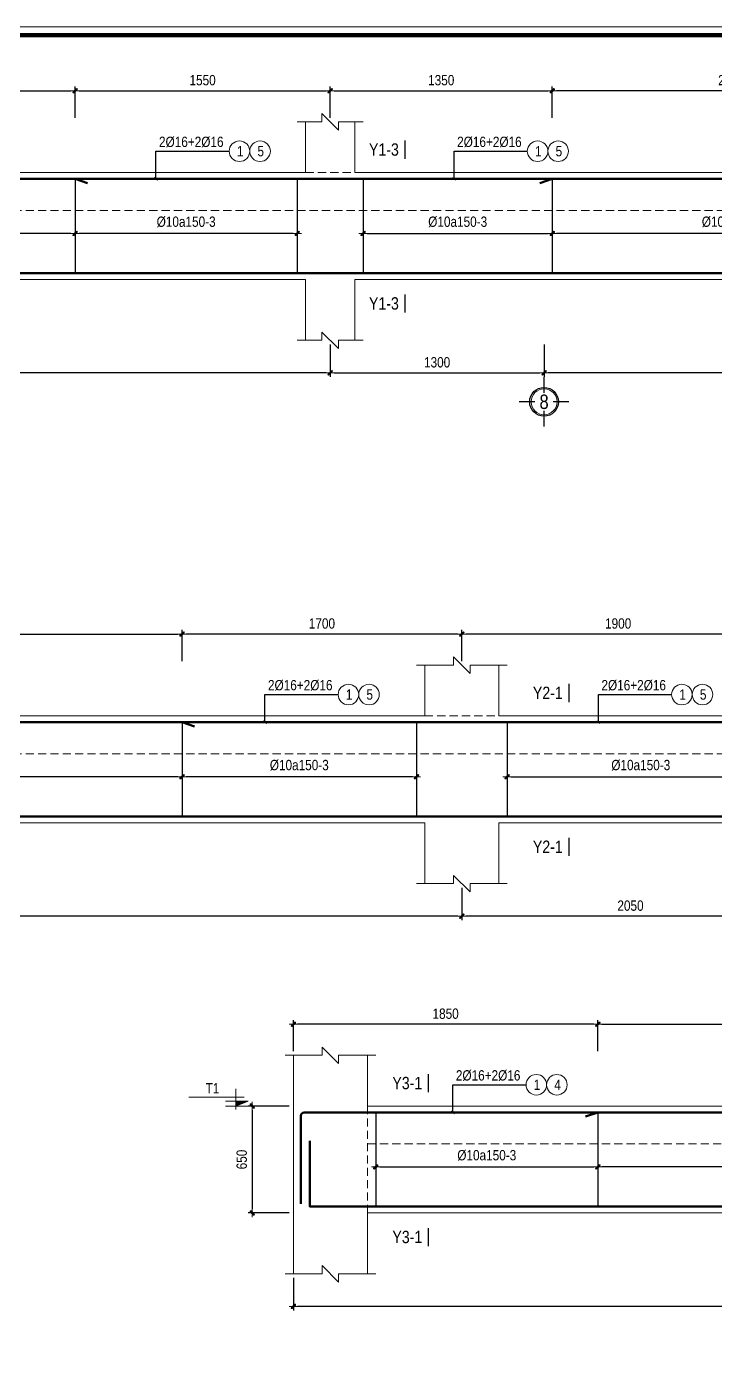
# Model space of a CAD drawing. Header units: millimetres. Extents: x 397144 to 8960116, y 345581 to 674207.
# Drawn here: x 5045795 to 5049979, y 655398 to 663512 of the extents above; entities that cross this region are included whole.
import ezdxf
from ezdxf.enums import TextEntityAlignment as Align
from ezdxf.xclip import XClip

# ---------------------------------------------------------------- set-up
doc = ezdxf.new("R2010")
doc.units = ezdxf.units.MM
doc.header["$XCLIPFRAME"] = 0
doc.header["$PDSIZE"] = -10
doc.linetypes.add('HIDDEN', pattern=[0.375, 0.25, -0.125])
doc.layers.get('0').update_dxf_attribs({"linetype": 'CONTINUOUS'})
doc.layers.get('Defpoints').update_dxf_attribs({"color": 12, "linetype": 'CONTINUOUS'})
for name, color, linetype, lineweight in [('2', 2, 'CONTINUOUS', 20), ('CDAI', 8, 'CONTINUOUS', 30), ('CTHEP', 2, 'CONTINUOUS', 50), ('DBAO', 3, 'CONTINUOUS', 20), ('DGIONG', 4, 'CONTINUOUS', 13), ('KTH', 150, 'CONTINUOUS', 5), ('Net khuat', 8, 'HIDDEN', 13), ('STICK', 1, 'CONTINUOUS', 9), ('TEXT', 7, 'CONTINUOUS', 15)]:
    doc.layers.add(name, color=color, linetype=linetype, lineweight=lineweight)
doc.layers.add('8', color=8, linetype='CONTINUOUS')
doc.layers.add('HATCH', color=7, linetype='CONTINUOUS', lineweight=5, true_color=0x2491ff)
doc.styles.add('HELVECONDENSE', font='VHELVCN_0.TTF')
doc.styles.add('Star-HelCon', font='VHELVCN_0.TTF')
doc.styles.add('TTP-HelCon', font='VHELVCN_0.TTF')
doc.styles.add('VNI-HELVE-CONDENSE', font='VHELVCN_0.TTF')
doc.dimstyles.new('kc-25', dxfattribs={"dimtxt": 62.5, "dimasz": 20, "dimexe": 20, "dimexo": 50, "dimgap": 25, "dimtad": 3, "dimdec": 0, "dimzin": 0, "dimdsep": 46, "dimtxsty": 'VNI-HELVE-CONDENSE', "dimblk": 'DIM', "dimcen": 2.5, "dimclrd": 256, "dimclre": 154, "dimclrt": 7, "dimaunit": 1, "dimadec": 0, "dimazin": 0, "dimtfac": 1, "dimtdec": 0, "dimtix": 1, "dimtmove": 0, "dimatfit": 3, "dimldrblk": 'DOT', "dimfxl": 1, "dimtolj": 1, "dimtzin": 0, "dimarcsym": 0})
doc.dimstyles.new('TTP-25', dxfattribs={"dimscale": 25, "dimtxt": 2.5, "dimasz": 1, "dimexe": 1, "dimexo": 1, "dimgap": 0.09, "dimtad": 0, "dimdec": 4, "dimrnd": 5, "dimzin": 9, "dimdsep": 46, "dimtxsty": 'TTP-HelCon', "dimblk": 'Stick1', "dimcen": 0.09, "dimdle": 1.5, "dimclrd": 256, "dimclre": 256, "dimclrt": 7, "dimadec": 0, "dimazin": 0, "dimtfac": 1, "dimtdec": 4, "dimtmove": 0, "dimatfit": 3, "dimldrblk": '_ArchTick1', "dimfxl": 1, "dimtvp": 1, "dimtolj": 1, "dimtzin": 0, "dimarcsym": 0})

# ---------------------------------------------------------------- blocks, each defined once
blk = doc.blocks.new('Stick1')
at = {"layer": 'STICK'}
h = blk.add_hatch(color=256, dxfattribs=at)
edge = h.paths.add_edge_path()
edge.add_line((0.3, 0.5), (-0.5, -0.3))
edge.add_arc((-0.4, -0.4), 0.141, 135, 315)
edge.add_line((-0.3, -0.5), (0.5, 0.3))
edge.add_arc((0.4, 0.4), 0.141, 315, 495)
blk.add_line((1, 0), (-1, 0), dxfattribs=at)
blk.add_lwpolyline([(0.3, 0.5), (-0.5, -0.3, 1), (-0.3, -0.5), (0.5, 0.3, 1), (0.3, 0.5, 1)], format="xyb", dxfattribs=at)
blk = doc.blocks.new('*D96')
at = {"layer": 'Defpoints', "color": 0, "transparency": 16777216}
for p in [(5042039, 661605.7), (5047639, 661605.7), (5042039, 661407.7)]:
    blk.add_point(p, dxfattribs=at)
at = {"layer": 'KTH', "lineweight": -2, "transparency": 16777216}
for p, q in [((5042039, 661580.7), (5042039, 661382.7)), ((5047639, 661580.7), (5047639, 661382.7)), ((5047614, 661407.7), (5042064, 661407.7))]:
    blk.add_line(p, q, dxfattribs=at)
at = {"layer": 'KTH', "lineweight": -2, "transparency": 16777216, "xscale": 25, "yscale": 25, "zscale": 25, "rotation": 180}
blk.add_blockref('Stick1', (5042039, 661407.7), dxfattribs=at)
at = {"layer": 'KTH', "lineweight": -2, "transparency": 16777216, "xscale": 25, "yscale": 25, "zscale": 25}
blk.add_blockref('Stick1', (5047639, 661407.7), dxfattribs=at)
at = {"layer": 'KTH', "color": 7, "transparency": 16777216, "insert": (5044839, 661471.5), "char_height": 62.5, "attachment_point": 5, "style": 'TTP-HelCon'}
blk.add_mtext('\\A1;{\\C1;6100}', dxfattribs=at)
blk = doc.blocks.new('_ArchTick1')
at = {"color": 0, "const_width": 3.81}
blk.add_lwpolyline([(-12.7, -12.7), (12.7, 12.7)], dxfattribs=at)
blk = doc.blocks.new('*D97')
at = {"layer": 'Defpoints', "color": 0, "transparency": 16777216}
for p in [(5048989, 663123), (5047639, 662934), (5048989, 662934)]:
    blk.add_point(p, dxfattribs=at)
at = {"layer": 'KTH', "lineweight": -2, "transparency": 16777216}
for p, q in [((5047639, 662959), (5047639, 663148)), ((5047664, 663123), (5048964, 663123)), ((5048989, 662959), (5048989, 663148))]:
    blk.add_line(p, q, dxfattribs=at)
at = {"layer": 'KTH', "lineweight": -2, "transparency": 16777216, "xscale": 25, "yscale": 25, "zscale": 25, "rotation": 180}
blk.add_blockref('Stick1', (5047639, 663123), dxfattribs=at)
at = {"layer": 'KTH', "lineweight": -2, "transparency": 16777216, "xscale": 25, "yscale": 25, "zscale": 25}
blk.add_blockref('Stick1', (5048989, 663123), dxfattribs=at)
at = {"layer": 'KTH', "color": 7, "transparency": 16777216, "insert": (5048314, 663186.9), "char_height": 62.5, "attachment_point": 5, "style": 'TTP-HelCon'}
blk.add_mtext('\\A1;1350', dxfattribs=at)
blk = doc.blocks.new('dau truc')
blk.add_circle((0, 0), 180)
at = {"layer": '8'}
for p, q in [((0, 127), (0, 345)), ((-127, 0), (-345, 0)), ((345, 0), (127, 0)), ((0, -345), (0, -127))]:
    blk.add_line(p, q, dxfattribs=at)
blk.add_circle((0, 0), 200, dxfattribs=at)
at = {"layer": 'TEXT', "style": 'HELVECONDENSE'}
blk.add_attdef('A', text='', height=233, dxfattribs=at).set_placement((0, 0), align=Align.MIDDLE)
blk = doc.blocks.new('*D108')
at = {"layer": 'Defpoints', "color": 0, "transparency": 16777216}
for p in [(5046089, 663123), (5043889, 662934), (5046089, 662934)]:
    blk.add_point(p, dxfattribs=at)
at = {"layer": 'KTH', "lineweight": -2, "transparency": 16777216}
for p, q in [((5043889, 662959), (5043889, 663148)), ((5043914, 663123), (5046064, 663123)), ((5046089, 662959), (5046089, 663148))]:
    blk.add_line(p, q, dxfattribs=at)
at = {"layer": 'KTH', "lineweight": -2, "transparency": 16777216, "xscale": 25, "yscale": 25, "zscale": 25, "rotation": 180}
blk.add_blockref('Stick1', (5043889, 663123), dxfattribs=at)
at = {"layer": 'KTH', "lineweight": -2, "transparency": 16777216, "xscale": 25, "yscale": 25, "zscale": 25}
blk.add_blockref('Stick1', (5046089, 663123), dxfattribs=at)
at = {"layer": 'KTH', "color": 7, "transparency": 16777216, "insert": (5044989, 663186.9), "char_height": 62.5, "attachment_point": 5, "style": 'TTP-HelCon'}
blk.add_mtext('\\A1;{\\C1;2700}', dxfattribs=at)
blk = doc.blocks.new('*D109')
at = {"layer": 'Defpoints', "color": 0, "transparency": 16777216}
for p in [(5047639, 663123), (5046089, 662934), (5047639, 662934)]:
    blk.add_point(p, dxfattribs=at)
at = {"layer": 'KTH', "lineweight": -2, "transparency": 16777216}
for p, q in [((5046089, 662959), (5046089, 663148)), ((5046114, 663123), (5047614, 663123)), ((5047639, 662959), (5047639, 663148))]:
    blk.add_line(p, q, dxfattribs=at)
at = {"layer": 'KTH', "lineweight": -2, "transparency": 16777216, "xscale": 25, "yscale": 25, "zscale": 25, "rotation": 180}
blk.add_blockref('Stick1', (5046089, 663123), dxfattribs=at)
at = {"layer": 'KTH', "lineweight": -2, "transparency": 16777216, "xscale": 25, "yscale": 25, "zscale": 25}
blk.add_blockref('Stick1', (5047639, 663123), dxfattribs=at)
at = {"layer": 'KTH', "color": 7, "transparency": 16777216, "insert": (5046864, 663186.9), "char_height": 62.5, "attachment_point": 5, "style": 'TTP-HelCon'}
blk.add_mtext('\\A1;1550', dxfattribs=at)
blk = doc.blocks.new('*D110')
at = {"layer": 'Defpoints', "color": 0, "transparency": 16777216}
for p in [(5046089, 662395.7), (5047439, 662395.7), (5046089, 662255.6)]:
    blk.add_point(p, dxfattribs=at)
at = {"layer": 'KTH', "lineweight": -2, "transparency": 16777216}
for p, q in [((5046089, 662370.7), (5046089, 662230.6)), ((5047439, 662370.7), (5047439, 662230.6)), ((5047414, 662255.6), (5046114, 662255.6))]:
    blk.add_line(p, q, dxfattribs=at)
at = {"layer": 'KTH', "lineweight": -2, "transparency": 16777216, "xscale": 25, "yscale": 25, "zscale": 25, "rotation": 180}
blk.add_blockref('Stick1', (5046089, 662255.6), dxfattribs=at)
at = {"layer": 'KTH', "lineweight": -2, "transparency": 16777216, "xscale": 25, "yscale": 25, "zscale": 25}
blk.add_blockref('Stick1', (5047439, 662255.6), dxfattribs=at)
at = {"layer": 'KTH', "color": 7, "transparency": 16777216, "insert": (5046764, 662325.6), "char_height": 62.5, "attachment_point": 5, "style": 'TTP-HelCon'}
blk.add_mtext('\\A1;Þ10a150-3', dxfattribs=at)
blk = doc.blocks.new('*D111')
at = {"layer": 'Defpoints', "color": 0, "transparency": 16777216}
for p in [(5043889, 662395.7), (5046089, 662395.7), (5043889, 662255.6)]:
    blk.add_point(p, dxfattribs=at)
at = {"layer": 'KTH', "lineweight": -2, "transparency": 16777216}
for p, q in [((5043889, 662370.7), (5043889, 662230.6)), ((5046089, 662370.7), (5046089, 662230.6)), ((5046064, 662255.6), (5043914, 662255.6))]:
    blk.add_line(p, q, dxfattribs=at)
at = {"layer": 'KTH', "lineweight": -2, "transparency": 16777216, "xscale": 25, "yscale": 25, "zscale": 25, "rotation": 180}
blk.add_blockref('Stick1', (5043889, 662255.6), dxfattribs=at)
at = {"layer": 'KTH', "lineweight": -2, "transparency": 16777216, "xscale": 25, "yscale": 25, "zscale": 25}
blk.add_blockref('Stick1', (5046089, 662255.6), dxfattribs=at)
at = {"layer": 'KTH', "color": 7, "transparency": 16777216, "insert": (5044989, 662325.6), "char_height": 62.5, "attachment_point": 5, "style": 'TTP-HelCon'}
blk.add_mtext('\\A1;Þ10a200-3', dxfattribs=at)
blk = doc.blocks.new('*D112')
at = {"layer": 'Defpoints', "color": 0, "transparency": 16777216}
for p in [(5047839, 662395.7), (5048989, 662395.7), (5048989, 662255.6)]:
    blk.add_point(p, dxfattribs=at)
at = {"layer": 'KTH', "lineweight": -2, "transparency": 16777216}
for p, q in [((5047839, 662370.7), (5047839, 662230.6)), ((5048989, 662370.7), (5048989, 662230.6)), ((5047864, 662255.6), (5048964, 662255.6))]:
    blk.add_line(p, q, dxfattribs=at)
at = {"layer": 'KTH', "lineweight": -2, "transparency": 16777216, "xscale": 25, "yscale": 25, "zscale": 25, "rotation": 180}
blk.add_blockref('Stick1', (5047839, 662255.6), dxfattribs=at)
at = {"layer": 'KTH', "lineweight": -2, "transparency": 16777216, "xscale": 25, "yscale": 25, "zscale": 25}
blk.add_blockref('Stick1', (5048989, 662255.6), dxfattribs=at)
at = {"layer": 'KTH', "color": 7, "transparency": 16777216, "insert": (5048414, 662325.6), "char_height": 62.5, "attachment_point": 5, "style": 'TTP-HelCon'}
blk.add_mtext('\\A1;Þ10a150-3', dxfattribs=at)
blk = doc.blocks.new('*D113')
at = {"layer": 'Defpoints', "color": 0, "transparency": 16777216}
for p in [(5048989, 662395.7), (5051164, 662395.7), (5048989, 662255.6)]:
    blk.add_point(p, dxfattribs=at)
at = {"layer": 'KTH', "lineweight": -2, "transparency": 16777216}
for p, q in [((5048989, 662370.7), (5048989, 662230.6)), ((5051164, 662370.7), (5051164, 662230.6)), ((5051139, 662255.6), (5049014, 662255.6))]:
    blk.add_line(p, q, dxfattribs=at)
at = {"layer": 'KTH', "lineweight": -2, "transparency": 16777216, "xscale": 25, "yscale": 25, "zscale": 25, "rotation": 180}
blk.add_blockref('Stick1', (5048989, 662255.6), dxfattribs=at)
at = {"layer": 'KTH', "lineweight": -2, "transparency": 16777216, "xscale": 25, "yscale": 25, "zscale": 25}
blk.add_blockref('Stick1', (5051164, 662255.6), dxfattribs=at)
at = {"layer": 'KTH', "color": 7, "transparency": 16777216, "insert": (5050076.5, 662325.6), "char_height": 62.5, "attachment_point": 5, "style": 'TTP-HelCon'}
blk.add_mtext('\\A1;Þ10a200-3', dxfattribs=at)
blk = doc.blocks.new('*D114')
at = {"layer": 'Defpoints', "color": 0, "transparency": 16777216}
for p in [(5048989, 663123), (5048989, 662934), (5051164, 662934)]:
    blk.add_point(p, dxfattribs=at)
at = {"layer": 'KTH', "lineweight": -2, "transparency": 16777216}
for p, q in [((5048989, 662959), (5048989, 663148)), ((5051139, 663123), (5049014, 663123)), ((5051164, 662959), (5051164, 663148))]:
    blk.add_line(p, q, dxfattribs=at)
at = {"layer": 'KTH', "lineweight": -2, "transparency": 16777216, "xscale": 25, "yscale": 25, "zscale": 25, "rotation": 180}
blk.add_blockref('Stick1', (5048989, 663123), dxfattribs=at)
at = {"layer": 'KTH', "lineweight": -2, "transparency": 16777216, "xscale": 25, "yscale": 25, "zscale": 25}
blk.add_blockref('Stick1', (5051164, 663123), dxfattribs=at)
at = {"layer": 'KTH', "color": 7, "transparency": 16777216, "insert": (5050076.5, 663186.9), "char_height": 62.5, "attachment_point": 5, "style": 'TTP-HelCon'}
blk.add_mtext('\\A1;2175', dxfattribs=at)
blk = doc.blocks.new('*D115')
at = {"layer": 'Defpoints', "color": 0, "transparency": 16777216}
for p in [(5047639, 661605.7), (5048939, 661605.7), (5048939, 661407.7)]:
    blk.add_point(p, dxfattribs=at)
at = {"layer": 'KTH', "lineweight": -2, "transparency": 16777216}
for p, q in [((5047639, 661580.7), (5047639, 661382.7)), ((5048939, 661580.7), (5048939, 661382.7)), ((5047664, 661407.7), (5048914, 661407.7))]:
    blk.add_line(p, q, dxfattribs=at)
at = {"layer": 'KTH', "lineweight": -2, "transparency": 16777216, "xscale": 25, "yscale": 25, "zscale": 25, "rotation": 180}
blk.add_blockref('Stick1', (5047639, 661407.7), dxfattribs=at)
at = {"layer": 'KTH', "lineweight": -2, "transparency": 16777216, "xscale": 25, "yscale": 25, "zscale": 25}
blk.add_blockref('Stick1', (5048939, 661407.7), dxfattribs=at)
at = {"layer": 'KTH', "color": 7, "transparency": 16777216, "insert": (5048289, 661471.5), "char_height": 62.5, "attachment_point": 5, "style": 'TTP-HelCon'}
blk.add_mtext('\\A1;1300', dxfattribs=at)
blk = doc.blocks.new('*D116')
at = {"layer": 'Defpoints', "color": 0, "transparency": 16777216}
for p in [(5048939, 661605.7), (5052614, 661605.7), (5048939, 661407.7)]:
    blk.add_point(p, dxfattribs=at)
at = {"layer": 'KTH', "lineweight": -2, "transparency": 16777216}
for p, q in [((5048939, 661580.7), (5048939, 661382.7)), ((5052614, 661580.7), (5052614, 661382.7)), ((5052589, 661407.7), (5048964, 661407.7))]:
    blk.add_line(p, q, dxfattribs=at)
at = {"layer": 'KTH', "lineweight": -2, "transparency": 16777216, "xscale": 25, "yscale": 25, "zscale": 25, "rotation": 180}
blk.add_blockref('Stick1', (5048939, 661407.7), dxfattribs=at)
at = {"layer": 'KTH', "lineweight": -2, "transparency": 16777216, "xscale": 25, "yscale": 25, "zscale": 25}
blk.add_blockref('Stick1', (5052614, 661407.7), dxfattribs=at)
at = {"layer": 'KTH', "color": 7, "transparency": 16777216, "insert": (5050776.5, 661471.5), "char_height": 62.5, "attachment_point": 5, "style": 'TTP-HelCon'}
blk.add_mtext('\\A1;3675', dxfattribs=at)
blk = doc.blocks.new('DIM')
h = blk.add_hatch(color=1)
h.paths.add_polyline_path([(0.49, 0.29, 1), (0.29, 0.49), (-0.19, 0), (0.19, 0)])
h.paths.add_polyline_path([(0.19, 0), (-0.19, 0), (-0.49, -0.29, 1), (-0.29, -0.49)])
at = {"color": 9}
for p, q in [((-0.19, 0), (-1.5, 0)), ((0.19, 0), (1.5, 0))]:
    blk.add_line(p, q, dxfattribs=at)
at = {"color": 1}
for p, q in [((-0.49, -0.29), (0.29, 0.49)), ((-0.29, -0.49), (0.49, 0.29)), ((-0.19, 0), (0.19, 0))]:
    blk.add_line(p, q, dxfattribs=at)
blk.add_arc((-0.39, -0.39), 0.138, 135, 315, dxfattribs=at)
blk = doc.blocks.new('*D117')
at = {"layer": 'Defpoints', "color": 0, "transparency": 16777216}
for p in [(5047415.7, 657447.5), (5047415.7, 657258.5), (5049265.7, 657258.5)]:
    blk.add_point(p, dxfattribs=at)
at = {"layer": 'KTH', "lineweight": -2, "transparency": 16777216}
for p, q in [((5047415.7, 657283.5), (5047415.7, 657472.5)), ((5049240.7, 657447.5), (5047440.7, 657447.5)), ((5049265.7, 657283.5), (5049265.7, 657472.5))]:
    blk.add_line(p, q, dxfattribs=at)
at = {"layer": 'KTH', "lineweight": -2, "transparency": 16777216, "xscale": 25, "yscale": 25, "zscale": 25, "rotation": 180}
blk.add_blockref('Stick1', (5047415.7, 657447.5), dxfattribs=at)
at = {"layer": 'KTH', "lineweight": -2, "transparency": 16777216, "xscale": 25, "yscale": 25, "zscale": 25}
blk.add_blockref('Stick1', (5049265.7, 657447.5), dxfattribs=at)
at = {"layer": 'KTH', "color": 7, "transparency": 16777216, "insert": (5048340.7, 657511.3), "char_height": 62.5, "attachment_point": 5, "style": 'TTP-HelCon'}
blk.add_mtext('\\A1;1850', dxfattribs=at)
blk = doc.blocks.new('*D118')
at = {"layer": 'Defpoints', "color": 0, "transparency": 16777216}
for p in [(5047415.7, 656950.1), (5047165.7, 656300.1), (5047415.7, 656300.1)]:
    blk.add_point(p, dxfattribs=at)
at = {"layer": 'KTH', "lineweight": -2, "transparency": 16777216}
for p, q in [((5047390.7, 656950.1), (5047140.7, 656950.1)), ((5047165.7, 656925.1), (5047165.7, 656325.1)), ((5047390.7, 656300.1), (5047140.7, 656300.1))]:
    blk.add_line(p, q, dxfattribs=at)
at = {"layer": 'KTH', "lineweight": -2, "transparency": 16777216, "xscale": 25, "yscale": 25, "zscale": 25}
for p, rotation in [((5047165.7, 656950.1), 90), ((5047165.7, 656300.1), 270)]:
    blk.add_blockref('Stick1', p, dxfattribs=dict(at, rotation=rotation))
at = {"layer": 'KTH', "color": 7, "transparency": 16777216, "insert": (5047101.9, 656625.1), "char_height": 62.5, "attachment_point": 5, "rotation": 90, "style": 'TTP-HelCon'}
blk.add_mtext('\\A1;650', dxfattribs=at)
blk = doc.blocks.new('CODE')
at = {"layer": 'DBAO'}
for p, q in [((-62.5, -20), (-62.5, 105)), ((-62.5, 0), (-137.5, 30)), ((-137.5, 30), (0, 30)), ((-137.5, 0), (0, 0)), ((-112.5, 55), (223.6, 55))]:
    blk.add_line(p, q, dxfattribs=at)
at = {"layer": 'HATCH', "color": 1}
blk.add_solid([(-62.5, 0), (-137.5, 30), (-62.5, 30)], dxfattribs=at)
blk = doc.blocks.new('*D119')
at = {"layer": 'Defpoints', "color": 0, "transparency": 16777216}
for p in [(5047415.7, 655930.1), (5053915.7, 655930.1), (5047415.7, 655732.1)]:
    blk.add_point(p, dxfattribs=at)
at = {"layer": 'KTH', "lineweight": -2, "transparency": 16777216}
for p, q in [((5047415.7, 655905.1), (5047415.7, 655707.1)), ((5053915.7, 655905.1), (5053915.7, 655707.1)), ((5053890.7, 655732.1), (5047440.7, 655732.1))]:
    blk.add_line(p, q, dxfattribs=at)
at = {"layer": 'KTH', "lineweight": -2, "transparency": 16777216, "xscale": 25, "yscale": 25, "zscale": 25, "rotation": 180}
blk.add_blockref('Stick1', (5047415.7, 655732.1), dxfattribs=at)
at = {"layer": 'KTH', "lineweight": -2, "transparency": 16777216, "xscale": 25, "yscale": 25, "zscale": 25}
blk.add_blockref('Stick1', (5053915.7, 655732.1), dxfattribs=at)
at = {"layer": 'KTH', "color": 7, "transparency": 16777216, "insert": (5050665.7, 655795.9), "char_height": 62.5, "attachment_point": 5, "style": 'TTP-HelCon'}
blk.add_mtext('\\A1;6500', dxfattribs=at)
blk = doc.blocks.new('*D120')
at = {"layer": 'Defpoints', "color": 0, "transparency": 16777216}
for p in [(5052065.7, 657447.5), (5049265.7, 657258.5), (5052065.7, 657258.5)]:
    blk.add_point(p, dxfattribs=at)
at = {"layer": 'KTH', "lineweight": -2, "transparency": 16777216}
for p, q in [((5049265.7, 657283.5), (5049265.7, 657472.5)), ((5049290.7, 657447.5), (5052040.7, 657447.5)), ((5052065.7, 657283.5), (5052065.7, 657472.5))]:
    blk.add_line(p, q, dxfattribs=at)
at = {"layer": 'KTH', "lineweight": -2, "transparency": 16777216, "xscale": 25, "yscale": 25, "zscale": 25, "rotation": 180}
blk.add_blockref('Stick1', (5049265.7, 657447.5), dxfattribs=at)
at = {"layer": 'KTH', "lineweight": -2, "transparency": 16777216, "xscale": 25, "yscale": 25, "zscale": 25}
blk.add_blockref('Stick1', (5052065.7, 657447.5), dxfattribs=at)
at = {"layer": 'KTH', "color": 7, "transparency": 16777216, "insert": (5050665.7, 657511.3), "char_height": 62.5, "attachment_point": 5, "style": 'TTP-HelCon'}
blk.add_mtext('\\A1;2800', dxfattribs=at)
blk = doc.blocks.new('*D122')
at = {"layer": 'Defpoints', "color": 0, "transparency": 16777216}
for p in [(5047915.7, 656720.1), (5049265.7, 656720.1), (5049265.7, 656580)]:
    blk.add_point(p, dxfattribs=at)
at = {"layer": 'KTH', "lineweight": -2, "transparency": 16777216}
for p, q in [((5047915.7, 656695.1), (5047915.7, 656555)), ((5049265.7, 656695.1), (5049265.7, 656555)), ((5047940.7, 656580), (5049240.7, 656580))]:
    blk.add_line(p, q, dxfattribs=at)
at = {"layer": 'KTH', "lineweight": -2, "transparency": 16777216, "xscale": 25, "yscale": 25, "zscale": 25, "rotation": 180}
blk.add_blockref('Stick1', (5047915.7, 656580), dxfattribs=at)
at = {"layer": 'KTH', "lineweight": -2, "transparency": 16777216, "xscale": 25, "yscale": 25, "zscale": 25}
blk.add_blockref('Stick1', (5049265.7, 656580), dxfattribs=at)
at = {"layer": 'KTH', "color": 7, "transparency": 16777216, "insert": (5048590.7, 656650), "char_height": 62.5, "attachment_point": 5, "style": 'TTP-HelCon'}
blk.add_mtext('\\A1;Þ10a150-3', dxfattribs=at)
blk = doc.blocks.new('*D123')
at = {"layer": 'Defpoints', "color": 0, "transparency": 16777216}
for p in [(5049265.7, 656720.1), (5052065.7, 656720.1), (5049265.7, 656580)]:
    blk.add_point(p, dxfattribs=at)
at = {"layer": 'KTH', "lineweight": -2, "transparency": 16777216}
for p, q in [((5049265.7, 656695.1), (5049265.7, 656555)), ((5052065.7, 656695.1), (5052065.7, 656555)), ((5052040.7, 656580), (5049290.7, 656580))]:
    blk.add_line(p, q, dxfattribs=at)
at = {"layer": 'KTH', "lineweight": -2, "transparency": 16777216, "xscale": 25, "yscale": 25, "zscale": 25, "rotation": 180}
blk.add_blockref('Stick1', (5049265.7, 656580), dxfattribs=at)
at = {"layer": 'KTH', "lineweight": -2, "transparency": 16777216, "xscale": 25, "yscale": 25, "zscale": 25}
blk.add_blockref('Stick1', (5052065.7, 656580), dxfattribs=at)
at = {"layer": 'KTH', "color": 7, "transparency": 16777216, "insert": (5050665.7, 656650), "char_height": 62.5, "attachment_point": 5, "style": 'TTP-HelCon'}
blk.add_mtext('\\A1;Þ10a200-3', dxfattribs=at)
blk = doc.blocks.new('*D126')
at = {"layer": 'Defpoints', "color": 0, "transparency": 16777216}
for p in [(5043939, 659092.3), (5046739, 659092.3), (5043939, 658952.3)]:
    blk.add_point(p, dxfattribs=at)
at = {"layer": 'KTH', "lineweight": -2, "transparency": 16777216}
for p, q in [((5043939, 659067.3), (5043939, 658927.3)), ((5046739, 659067.3), (5046739, 658927.3)), ((5046714, 658952.3), (5043964, 658952.3))]:
    blk.add_line(p, q, dxfattribs=at)
at = {"layer": 'KTH', "lineweight": -2, "transparency": 16777216, "xscale": 25, "yscale": 25, "zscale": 25, "rotation": 180}
blk.add_blockref('Stick1', (5043939, 658952.3), dxfattribs=at)
at = {"layer": 'KTH', "lineweight": -2, "transparency": 16777216, "xscale": 25, "yscale": 25, "zscale": 25}
blk.add_blockref('Stick1', (5046739, 658952.3), dxfattribs=at)
at = {"layer": 'KTH', "color": 7, "transparency": 16777216, "insert": (5045339, 659022.2), "char_height": 62.5, "attachment_point": 5, "style": 'TTP-HelCon'}
blk.add_mtext('\\A1;Þ10a200-3', dxfattribs=at)
blk = doc.blocks.new('*D129')
at = {"layer": 'Defpoints', "color": 0, "transparency": 16777216}
for p in [(5042039, 658302.3), (5048439, 658302.3), (5042039, 658104.4)]:
    blk.add_point(p, dxfattribs=at)
at = {"layer": 'KTH', "lineweight": -2, "transparency": 16777216}
for p, q in [((5042039, 658277.3), (5042039, 658079.4)), ((5048439, 658277.3), (5048439, 658079.4)), ((5048414, 658104.4), (5042064, 658104.4))]:
    blk.add_line(p, q, dxfattribs=at)
at = {"layer": 'KTH', "lineweight": -2, "transparency": 16777216, "xscale": 25, "yscale": 25, "zscale": 25, "rotation": 180}
blk.add_blockref('Stick1', (5042039, 658104.4), dxfattribs=at)
at = {"layer": 'KTH', "lineweight": -2, "transparency": 16777216, "xscale": 25, "yscale": 25, "zscale": 25}
blk.add_blockref('Stick1', (5048439, 658104.4), dxfattribs=at)
at = {"layer": 'KTH', "color": 7, "transparency": 16777216, "insert": (5045239, 658168.2), "char_height": 62.5, "attachment_point": 5, "style": 'TTP-HelCon'}
blk.add_mtext('\\A1;6400', dxfattribs=at)
blk = doc.blocks.new('*D130')
at = {"layer": 'Defpoints', "color": 0, "transparency": 16777216}
for p in [(5046739, 659819.7), (5043939, 659630.7), (5046739, 659630.7)]:
    blk.add_point(p, dxfattribs=at)
at = {"layer": 'KTH', "lineweight": -2, "transparency": 16777216}
for p, q in [((5043939, 659655.7), (5043939, 659844.7)), ((5046739, 659655.7), (5046739, 659844.7)), ((5043964, 659819.7), (5046714, 659819.7))]:
    blk.add_line(p, q, dxfattribs=at)
at = {"layer": 'KTH', "lineweight": -2, "transparency": 16777216, "xscale": 25, "yscale": 25, "zscale": 25, "rotation": 180}
blk.add_blockref('Stick1', (5043939, 659819.7), dxfattribs=at)
at = {"layer": 'KTH', "lineweight": -2, "transparency": 16777216, "xscale": 25, "yscale": 25, "zscale": 25}
blk.add_blockref('Stick1', (5046739, 659819.7), dxfattribs=at)
at = {"layer": 'KTH', "color": 7, "transparency": 16777216, "insert": (5045339, 659883.6), "char_height": 62.5, "attachment_point": 5, "style": 'TTP-HelCon'}
blk.add_mtext('\\A1;2800', dxfattribs=at)
blk = doc.blocks.new('*D131')
at = {"layer": 'Defpoints', "color": 0, "transparency": 16777216}
for p in [(5046739, 659819.7), (5046739, 659630.7), (5048439, 659630.7)]:
    blk.add_point(p, dxfattribs=at)
at = {"layer": 'KTH', "lineweight": -2, "transparency": 16777216}
for p, q in [((5046739, 659655.7), (5046739, 659844.7)), ((5048439, 659655.7), (5048439, 659844.7)), ((5048414, 659819.7), (5046764, 659819.7))]:
    blk.add_line(p, q, dxfattribs=at)
at = {"layer": 'KTH', "lineweight": -2, "transparency": 16777216, "xscale": 25, "yscale": 25, "zscale": 25, "rotation": 180}
blk.add_blockref('Stick1', (5046739, 659819.7), dxfattribs=at)
at = {"layer": 'KTH', "lineweight": -2, "transparency": 16777216, "xscale": 25, "yscale": 25, "zscale": 25}
blk.add_blockref('Stick1', (5048439, 659819.7), dxfattribs=at)
at = {"layer": 'KTH', "color": 7, "transparency": 16777216, "insert": (5047589, 659883.6), "char_height": 62.5, "attachment_point": 5, "style": 'TTP-HelCon'}
blk.add_mtext('\\A1;1700', dxfattribs=at)
blk = doc.blocks.new('*D132')
at = {"layer": 'Defpoints', "color": 0, "transparency": 16777216}
for p in [(5048439, 659819.7), (5048439, 659630.7), (5050339, 659630.7)]:
    blk.add_point(p, dxfattribs=at)
at = {"layer": 'KTH', "lineweight": -2, "transparency": 16777216}
for p, q in [((5048439, 659655.7), (5048439, 659844.7)), ((5050339, 659655.7), (5050339, 659844.7)), ((5050314, 659819.7), (5048464, 659819.7))]:
    blk.add_line(p, q, dxfattribs=at)
at = {"layer": 'KTH', "lineweight": -2, "transparency": 16777216, "xscale": 25, "yscale": 25, "zscale": 25, "rotation": 180}
blk.add_blockref('Stick1', (5048439, 659819.7), dxfattribs=at)
at = {"layer": 'KTH', "lineweight": -2, "transparency": 16777216, "xscale": 25, "yscale": 25, "zscale": 25}
blk.add_blockref('Stick1', (5050339, 659819.7), dxfattribs=at)
at = {"layer": 'KTH', "color": 7, "transparency": 16777216, "insert": (5049389, 659883.6), "char_height": 62.5, "attachment_point": 5, "style": 'TTP-HelCon'}
blk.add_mtext('\\A1;1900', dxfattribs=at)
blk = doc.blocks.new('*D135')
at = {"layer": 'Defpoints', "color": 0, "transparency": 16777216}
for p in [(5048439, 658302.3), (5050489, 658222.4), (5048439, 658104.4)]:
    blk.add_point(p, dxfattribs=at)
at = {"layer": 'KTH', "lineweight": -2, "transparency": 16777216}
for p, q in [((5048439, 658277.3), (5048439, 658079.4)), ((5050489, 658197.4), (5050489, 658079.4)), ((5050464, 658104.4), (5048464, 658104.4))]:
    blk.add_line(p, q, dxfattribs=at)
at = {"layer": 'KTH', "lineweight": -2, "transparency": 16777216, "xscale": 25, "yscale": 25, "zscale": 25, "rotation": 180}
blk.add_blockref('Stick1', (5048439, 658104.4), dxfattribs=at)
at = {"layer": 'KTH', "lineweight": -2, "transparency": 16777216, "xscale": 25, "yscale": 25, "zscale": 25}
blk.add_blockref('Stick1', (5050489, 658104.4), dxfattribs=at)
at = {"layer": 'KTH', "color": 7, "transparency": 16777216, "insert": (5049464, 658168.2), "char_height": 62.5, "attachment_point": 5, "style": 'TTP-HelCon'}
blk.add_mtext('\\A1;2050', dxfattribs=at)
blk = doc.blocks.new('*D137')
at = {"layer": 'Defpoints', "color": 0, "transparency": 16777216}
for p in [(5046739, 659092.3), (5048164, 659092.3), (5046739, 658952.3)]:
    blk.add_point(p, dxfattribs=at)
at = {"layer": 'KTH', "lineweight": -2, "transparency": 16777216}
for p, q in [((5046739, 659067.3), (5046739, 658927.3)), ((5048164, 659067.3), (5048164, 658927.3)), ((5048139, 658952.3), (5046764, 658952.3))]:
    blk.add_line(p, q, dxfattribs=at)
at = {"layer": 'KTH', "lineweight": -2, "transparency": 16777216, "xscale": 25, "yscale": 25, "zscale": 25, "rotation": 180}
blk.add_blockref('Stick1', (5046739, 658952.3), dxfattribs=at)
at = {"layer": 'KTH', "lineweight": -2, "transparency": 16777216, "xscale": 25, "yscale": 25, "zscale": 25}
blk.add_blockref('Stick1', (5048164, 658952.3), dxfattribs=at)
at = {"layer": 'KTH', "color": 7, "transparency": 16777216, "insert": (5047451.5, 659022.2), "char_height": 62.5, "attachment_point": 5, "style": 'TTP-HelCon'}
blk.add_mtext('\\A1;Þ10a150-3', dxfattribs=at)
blk = doc.blocks.new('*D140')
at = {"layer": 'Defpoints', "color": 0, "transparency": 16777216}
for p in [(5048714, 659092.3), (5050339, 659092.3), (5050339, 658952.3)]:
    blk.add_point(p, dxfattribs=at)
at = {"layer": 'KTH', "lineweight": -2, "transparency": 16777216}
for p, q in [((5048714, 659067.3), (5048714, 658927.3)), ((5050339, 659067.3), (5050339, 658927.3)), ((5048739, 658952.3), (5050314, 658952.3))]:
    blk.add_line(p, q, dxfattribs=at)
at = {"layer": 'KTH', "lineweight": -2, "transparency": 16777216, "xscale": 25, "yscale": 25, "zscale": 25, "rotation": 180}
blk.add_blockref('Stick1', (5048714, 658952.3), dxfattribs=at)
at = {"layer": 'KTH', "lineweight": -2, "transparency": 16777216, "xscale": 25, "yscale": 25, "zscale": 25}
blk.add_blockref('Stick1', (5050339, 658952.3), dxfattribs=at)
at = {"layer": 'KTH', "color": 7, "transparency": 16777216, "insert": (5049526.5, 659022.2), "char_height": 62.5, "attachment_point": 5, "style": 'TTP-HelCon'}
blk.add_mtext('\\A1;Þ10a150-3', dxfattribs=at)
blk = doc.blocks.new('MC')
at = {"layer": 'CTHEP', "const_width": 10}
blk.add_lwpolyline([(0, 150), (0, 0)], dxfattribs=at)
at = {"layer": 'TEXT', "style": 'TTP-HelCon'}
blk.add_attdef('A', text='', height=100, dxfattribs=at).set_placement((-50, 26), align=Align.RIGHT)
blk = doc.blocks.new('CHG_XX_Khung ten')
blk.add_lwpolyline([(15, 579), (826, 579), (826, 15), (15, 15)], close=True)
at = {"color": 4, "linetype": 'Continuous', "const_width": 1}
blk.add_lwpolyline([(17, 577), (824, 577), (824, 17), (17, 17)], close=True, dxfattribs=at)
blk = doc.blocks.new('AX-39')
at = {"layer": 'CTHEP'}
blk.add_line((5210975.04145, 681013.42943), (5247672.67727, 681013.45884), dxfattribs=at)
blk.add_lwpolyline([(5210787.11638, 680705.47081), (5210787.11638, 681304.42943, -0.414213562), (5210807.11638, 681324.42943), (5247822.11639, 681324.37324, -0.414213562), (5247842.11639, 681304.37324), (5247842.11639, 680698.9725)], format="xyb", dxfattribs=at)
blk.add_lwpolyline([(5210824.90854, 681240.70867), (5210824.90854, 680702.42943), (5247796.89795, 680702.42746), (5247796.89795, 681150.21806)], dxfattribs=at)
at = {"layer": 'DBAO'}
blk.add_line((5247892.11639, 681363.14963), (5210742.11638, 681363.43576), dxfattribs=at)

msp = doc.modelspace()

# ---------------------------------------------------------------- linework, layer by layer
at = {"layer": 'CDAI', "ltscale": 52.5}
for p, q in [((5046088.9612, 662586.65266), (5046088.9612, 662014.65266)), ((5047438.9612, 662586.65266), (5047438.9612, 662014.65266)), ((5047838.9612, 662586.65266), (5047838.9612, 662014.65266)), ((5048988.9612, 662586.65266), (5048988.9612, 662014.65266)), ((5048988.9612, 662586.65266), (5048988.9612, 662014.65266)), ((5046738.96156, 659287.33463), (5046738.96156, 658707.33463)), ((5048163.96156, 659287.33463), (5048163.96156, 658707.33463)), ((5048713.96156, 659287.33463), (5048713.96156, 658707.33463)), ((5047915.71552, 656915.06127), (5047915.71552, 656335.06127)), ((5049265.71552, 656915.06127), (5049265.71552, 656335.06127))]:
    msp.add_line(p, q, dxfattribs=at)
at = {"layer": 'CDAI', "ltscale": 0.8}
msp.add_lwpolyline([(5041305.03865, 663460.45642), (5058674.64408, 663460.45642), (5058674.64408, 648942.57726), (5041305.03865, 648942.57726)], close=True, dxfattribs=at)
at = {"layer": 'CTHEP'}
for p, q in [((5046163.9612, 662561.65266), (5046088.9612, 662586.65266)), ((5048913.9612, 662561.65266), (5048988.9612, 662586.65266)), ((5046813.96156, 659258.33463), (5046738.96156, 659283.33463)), ((5049265.71552, 656911.06127), (5049190.71552, 656886.06127))]:
    msp.add_line(p, q, dxfattribs=at)
for points in [[(5058308.9612, 662586.65266), (5042068.9612, 662586.65266)], [(5042149.85243, 662374.43561), (5042149.85243, 662014.65266), (5058274.61953, 662014.65266), (5058274.61953, 662368.9813)], [(5042122.31418, 659095.16437), (5042122.31418, 658711.33463), (5054740.98388, 658711.33463), (5054740.98388, 659133.40568)], [(5047515.71552, 656737.84435), (5047515.71552, 656339.06127), (5053815.71552, 656339.06127), (5053815.71552, 656735.75888)]]:
    msp.add_lwpolyline(points, dxfattribs=at)
for points in [[(5054788.96156, 658726.53537), (5054788.96156, 658726.53537), (5054788.96156, 659283.33463), (5042103.9612, 659283.33463, 0.414213562), (5042083.9612, 659263.33463), (5042083.9612, 658728.67737), (5042083.9612, 658728.67737)], [(5047460.71552, 656355.32716), (5047460.71552, 656891.06127, -0.414213562), (5047480.71552, 656911.06127), (5053845.71552, 656911.06127, -0.414213562), (5053865.71552, 656891.06127), (5053865.71552, 656356.61416)]]:
    msp.add_lwpolyline(points, format="xyb", dxfattribs=at)
at = {"layer": 'DBAO'}
msp.add_line((5042488.9612, 661975.65266), (5047488.9612, 661975.65266), dxfattribs=at)
for points in [[(5047488.9612, 662934.047), (5047488.9612, 662625.65266)], [(5047788.9612, 662934.047), (5047788.9612, 662625.65266)], [(5047488.9612, 662625.65266), (5042038.9612, 662625.65266), (5042038.9612, 661975.65266), (5042038.9612, 661975.65266), (5042038.9612, 661725.65266), (5042488.9612, 661725.65266), (5042488.9612, 661975.65266)], [(5047788.9612, 662625.65266), (5052388.9612, 662625.65266)], [(5047488.9612, 661605.65266), (5047488.9612, 661975.65266)], [(5047788.9612, 661975.65266), (5052388.9612, 661975.65266)], [(5047788.9612, 661605.65266), (5047788.9612, 661975.65266)], [(5042488.9612, 659630.72897), (5042488.9612, 659322.33463), (5048213.96156, 659322.33463)], [(5048213.96156, 659630.72897), (5048213.96156, 659322.33463)], [(5048663.96156, 659322.33463), (5054388.96156, 659322.33463), (5054388.96156, 659630.72897)], [(5048663.96156, 659630.72897), (5048663.96156, 659322.33463)], [(5042488.9612, 658302.33463), (5042488.9612, 658672.33463), (5048213.96156, 658672.33463)], [(5048213.96156, 658302.33463), (5048213.96156, 658672.33463)], [(5048663.96156, 658672.33463), (5054388.96156, 658672.33463), (5054388.96156, 658302.33463)], [(5048663.96156, 658302.33463), (5048663.96156, 658672.33463)], [(5047415.71552, 657258.45561), (5047415.71552, 656950.06127), (5047415.71552, 656950.06127), (5047415.71552, 656300.06127), (5047415.71552, 656300.06127), (5047415.71552, 655930.06127)], [(5047865.71552, 657258.45561), (5047865.71552, 656950.06127), (5053465.71552, 656950.06127), (5053465.71552, 657258.45561)], [(5047865.71552, 655930.06127), (5047865.71552, 656300.06127), (5053465.71552, 656300.06127), (5053465.71552, 655930.06127)]]:
    msp.add_lwpolyline(points, dxfattribs=at)
at = {"layer": 'DGIONG'}
for points in [[(5047438.9612, 662934.047), (5047588.9612, 662934.047), (5047588.9612, 662984.047), (5047688.9612, 662884.047), (5047688.9612, 662934.047), (5047838.9612, 662934.047)], [(5047438.9612, 661605.65266), (5047588.9612, 661605.65266), (5047588.9612, 661655.65266), (5047688.9612, 661555.65266), (5047688.9612, 661605.65266), (5047838.9612, 661605.65266)], [(5048163.96156, 659630.72897), (5048388.96156, 659630.72897), (5048388.96156, 659680.72897), (5048488.96156, 659580.72897), (5048488.96156, 659630.72897), (5048713.96156, 659630.72897)], [(5048163.96156, 658302.33463), (5048388.96156, 658302.33463), (5048388.96156, 658352.33463), (5048488.96156, 658252.33463), (5048488.96156, 658302.33463), (5048713.96156, 658302.33463)], [(5047365.71552, 657258.45561), (5047590.71552, 657258.45561), (5047590.71552, 657308.45561), (5047690.71552, 657208.45561), (5047690.71552, 657258.45561), (5047915.71552, 657258.45561)], [(5047365.71552, 655930.06127), (5047590.71552, 655930.06127), (5047590.71552, 655980.06127), (5047690.71552, 655880.06127), (5047690.71552, 655930.06127), (5047915.71552, 655930.06127)]]:
    msp.add_lwpolyline(points, dxfattribs=at)
for centre in [(5047088.07175, 662755.16177), (5047213.07175, 662755.16177), (5048899.68484, 662755.16177), (5049024.68484, 662755.16177), (5047750.26865, 659451.84374), (5047875.26865, 659451.84374), (5049776.50248, 659451.84374), (5049901.50248, 659451.84374), (5048891.9192, 657079.57038), (5049016.9192, 657079.57038)]:
    msp.add_circle(centre, 62.5, dxfattribs=at)
at = {"layer": 'Net khuat', "ltscale": 200}
for p, q in [((5047488.9612, 662625.65266), (5047788.9612, 662625.65266)), ((5048213.96156, 659322.33463), (5048663.96156, 659322.33463)), ((5042488.9612, 659092.33463), (5054388.96156, 659092.33463)), ((5047865.71552, 656300.06127), (5047865.71552, 656950.06127)), ((5047865.71552, 656720.06127), (5053465.71552, 656720.06127))]:
    msp.add_line(p, q, dxfattribs=at)
msp.add_lwpolyline([(5042038.9612, 661975.65266), (5042038.9612, 661975.65266), (5042338.9612, 661975.65266), (5042338.9612, 662395.65266), (5058038.96121, 662395.65266), (5058038.96121, 661975.65266), (5058038.96121, 661975.65266), (5058338.96121, 661975.65266)], dxfattribs=at)

# ---------------------------------------------------------------- block references
at = {"xscale": 0.75, "yscale": 0.75, "zscale": 0.75}
for p, values in [((5048093.86102, 662708.547), {'A': 'Y1-3'}), ((5048093.86102, 661772.76743), {'A': 'Y1-3'}), ((5049089.86102, 659405.22897), {'A': 'Y2-1'}), ((5049089.86102, 658469.4494), {'A': 'Y2-1'}), ((5048236.21552, 657032.95561), {'A': 'Y3-1'}), ((5048236.21552, 656097.17604), {'A': 'Y3-1'})]:
    msp.add_blockref('MC', p, dxfattribs=at).add_auto_attribs(values)
at = {"layer": '2', "ltscale": 300}
ref = msp.add_blockref('dau truc', (5048938.9612, 661231.81026), dxfattribs=dict(at, xscale=0.4367131292819977, yscale=0.4367131292819977, zscale=0.4367131292819977))
ref.add_attrib('A', '8', dxfattribs={"layer": 'TEXT', "height": 87.5, "style": 'HELVECONDENSE'}).set_placement((5048938.9612, 661231.81026), align=Align.MIDDLE)
at = {"layer": 'DBAO'}
ref = msp.add_blockref('AX-39', (-190774.86637, -25282.96354), dxfattribs=at)
XClip(ref).set_block_clipping_path([(5210327.4512608321, 679652.5114804218), (5227508.8194834329, 682021.5505509712)])
at = {"layer": 'KTH', "linetype": 'Continuous', "xscale": -1}
msp.add_blockref('CODE', (5047003.21552, 656950.06127), dxfattribs=at)

# ---------------------------------------------------------------- texts
at = {"layer": 'TEXT', "style": 'TTP-HelCon'}
for p in [(5046599.06972, 662781.01472), (5048410.68282, 662781.01472), (5047261.26663, 659477.69669), (5049287.50045, 659477.69669), (5048402.91718, 657105.42332)]:
    msp.add_text('2Þ16+2Þ16', height=62.5, dxfattribs=at).set_placement(p)
at = {"layer": 'TEXT', "style": 'Star-HelCon'}
for s, p in [('1', (5047092.23841, 662755.16177)), ('5', (5047217.23841, 662755.16177)), ('1', (5048903.85151, 662755.16177)), ('5', (5049028.85151, 662755.16177)), ('1', (5047754.43532, 659451.84374)), ('5', (5047879.43532, 659451.84374)), ('1', (5049780.66914, 659451.84374)), ('5', (5049905.66914, 659451.84374)), ('1', (5048896.08587, 657079.57038)), ('4', (5049021.08587, 657079.57038))]:
    msp.add_text(s, height=62.5, dxfattribs=at).set_placement(p, align=Align.MIDDLE)
at = {"layer": 'TEXT', "style": 'TTP-HelCon'}
msp.add_text('T1    ', height=62.5, dxfattribs=at).set_placement((5047045.48219, 657027.05626), align=Align.RIGHT)

# ---------------------------------------------------------------- dimensions: what is measured, and where the dimension line sits
at = {"layer": 'KTH'}
for base, p1, p2, text, picture, middle in [((5046088.9612, 663123.047), (5043888.9612, 662934.047), (5046088.9612, 662934.047), '{\\C1;2700}', '*D108', (5044988.9612, 663186.88034)), ((5043888.9612, 662255.63948), (5046088.9612, 662395.65266), (5043888.9612, 662395.65266), 'Þ10a200-3', '*D111', (5044988.9612, 662325.55615)), ((5046088.9612, 662255.63948), (5047438.9612, 662395.65266), (5046088.9612, 662395.65266), 'Þ10a150-3', '*D110', (5046763.9612, 662325.55615)), ((5048988.9612, 662255.63948), (5051163.9612, 662395.65266), (5048988.9612, 662395.65266), 'Þ10a200-3', '*D113', (5050076.4612, 662325.55615)), ((5043938.9612, 658952.32145), (5046738.96156, 659092.33463), (5043938.9612, 659092.33463), 'Þ10a200-3', '*D126', (5045338.96138, 659022.23812)), ((5046738.96156, 658952.32145), (5048163.96156, 659092.33463), (5046738.96156, 659092.33463), 'Þ10a150-3', '*D137', (5047451.46156, 659022.23812)), ((5049265.71552, 656580.04809), (5052065.71552, 656720.06127), (5049265.71552, 656720.06127), 'Þ10a200-3', '*D123', (5050665.71552, 656649.96476))]:
    dim = msp.add_linear_dim(base=base, p1=p1, p2=p2, angle=180, text=text, dimstyle='TTP-25', override={"dimtmove": 1}, dxfattribs=at)
    dim.commit()
    dim.dimension.update_dxf_attribs({"geometry": picture, "text_midpoint": middle})
for base, p1, p2, angle, picture, middle in [((5047638.9612, 663123.047), (5046088.9612, 662934.047), (5047638.9612, 662934.047), 180, '*D109', (5046863.9612, 663186.88034)), ((5048988.9612, 663123.047), (5047638.9612, 662934.047), (5048988.9612, 662934.047), 180, '*D97', (5048313.9612, 663186.88034)), ((5048938.9612, 661407.67479), (5047638.9612, 661605.65266), (5048938.9612, 661605.65266), 180, '*D115', (5048288.9612, 661471.50813)), ((5046738.96156, 659819.72897), (5043938.9612, 659630.72897), (5046738.96156, 659630.72897), 180, '*D130', (5045338.96138, 659883.56231)), ((5052065.71552, 657447.45561), (5049265.71552, 657258.45561), (5052065.71552, 657258.45561), 180, '*D120', (5050665.71552, 657511.28894)), ((5047165.71552, 656300.06127), (5047415.71552, 656950.06127), (5047415.71552, 656300.06127), 270, '*D118', (5047101.88219, 656625.06127))]:
    dim = msp.add_linear_dim(base=base, p1=p1, p2=p2, angle=angle, dimstyle='TTP-25', override={"dimtmove": 1}, dxfattribs=at)
    dim.commit()
    dim.dimension.update_dxf_attribs({"geometry": picture, "text_midpoint": middle})
for base, p1, p2, picture, middle in [((5048988.9612, 663123.047), (5051163.9612, 662934.047), (5048988.9612, 662934.047), '*D114', (5050076.4612, 663186.88034)), ((5048938.9612, 661407.67479), (5052613.9612, 661605.65266), (5048938.9612, 661605.65266), '*D116', (5050776.4612, 661471.50813)), ((5046738.96156, 659819.72897), (5048438.96156, 659630.72897), (5046738.96156, 659630.72897), '*D131', (5047588.96156, 659883.56231)), ((5048438.96156, 659819.72897), (5050338.96156, 659630.72897), (5048438.96156, 659630.72897), '*D132', (5049388.96156, 659883.56231)), ((5042038.9612, 658104.35676), (5048438.96156, 658302.33463), (5042038.9612, 658302.33463), '*D129', (5045238.96138, 658168.1901)), ((5048438.96156, 658104.35676), (5050488.96119, 658222.35676), (5048438.96156, 658302.33463), '*D135', (5049463.96138, 658168.1901)), ((5047415.71552, 657447.45561), (5049265.71552, 657258.45561), (5047415.71552, 657258.45561), '*D117', (5048340.71552, 657511.28894)), ((5047415.71552, 655732.0834), (5053915.71552, 655930.06127), (5047415.71552, 655930.06127), '*D119', (5050665.71552, 655795.91673))]:
    dim = msp.add_linear_dim(base=base, p1=p1, p2=p2, dimstyle='TTP-25', override={"dimtmove": 1}, dxfattribs=at)
    dim.commit()
    dim.dimension.update_dxf_attribs({"geometry": picture, "text_midpoint": middle})
for base, p1, p2, text, picture, middle in [((5048988.9612, 662255.63948), (5047838.9612, 662395.65266), (5048988.9612, 662395.65266), 'Þ10a150-3', '*D112', (5048413.9612, 662325.55615)), ((5042038.9612, 661407.67479), (5047638.9612, 661605.65266), (5042038.9612, 661605.65266), '{\\C1;6100}', '*D96', (5044838.9612, 661471.50813)), ((5050338.96156, 658952.32145), (5048713.96156, 659092.33463), (5050338.96156, 659092.33463), 'Þ10a150-3', '*D140', (5049526.46156, 659022.23812)), ((5049265.71552, 656580.04809), (5047915.71552, 656720.06127), (5049265.71552, 656720.06127), 'Þ10a150-3', '*D122', (5048590.71552, 656649.96476))]:
    dim = msp.add_linear_dim(base=base, p1=p1, p2=p2, text=text, dimstyle='TTP-25', override={"dimtmove": 1}, dxfattribs=at)
    dim.commit()
    dim.dimension.update_dxf_attribs({"geometry": picture, "text_midpoint": middle})

# ---------------------------------------------------------------- leaders
at = {"layer": 'DGIONG'}
for points in [[(5046580.55796, 662586.65266), (5046580.55769, 662755.16177), (5047025.57175, 662755.16177)], [(5048392.17105, 662586.65266), (5048392.17078, 662755.16177), (5048837.18484, 662755.16177)], [(5047242.75486, 659283.33463), (5047242.75459, 659451.84374), (5047687.76865, 659451.84374)], [(5049268.98869, 659283.33463), (5049268.98842, 659451.84374), (5049714.00248, 659451.84374)], [(5048384.40541, 656911.06127), (5048384.40514, 657079.57038), (5048829.4192, 657079.57038)]]:
    msp.add_leader(points, dimstyle='kc-25', override={"dimtad": 0, "dimldrblk": 'ArchTick', "dimfxl": 100, "dimarcsym": 1}, dxfattribs=at)

# ---------------------------------------------------------------- next in the draw order: block references
at = {"layer": 'KTH', "ltscale": 0.8, "xscale": 25.92478421702978, "yscale": 25.92478421702978, "zscale": 25.92478421702978}
msp.add_blockref('CHG_XX_Khung ten', (5040864.31732, 648501.85593), dxfattribs=at)

doc.saveas('drawing.dxf')
